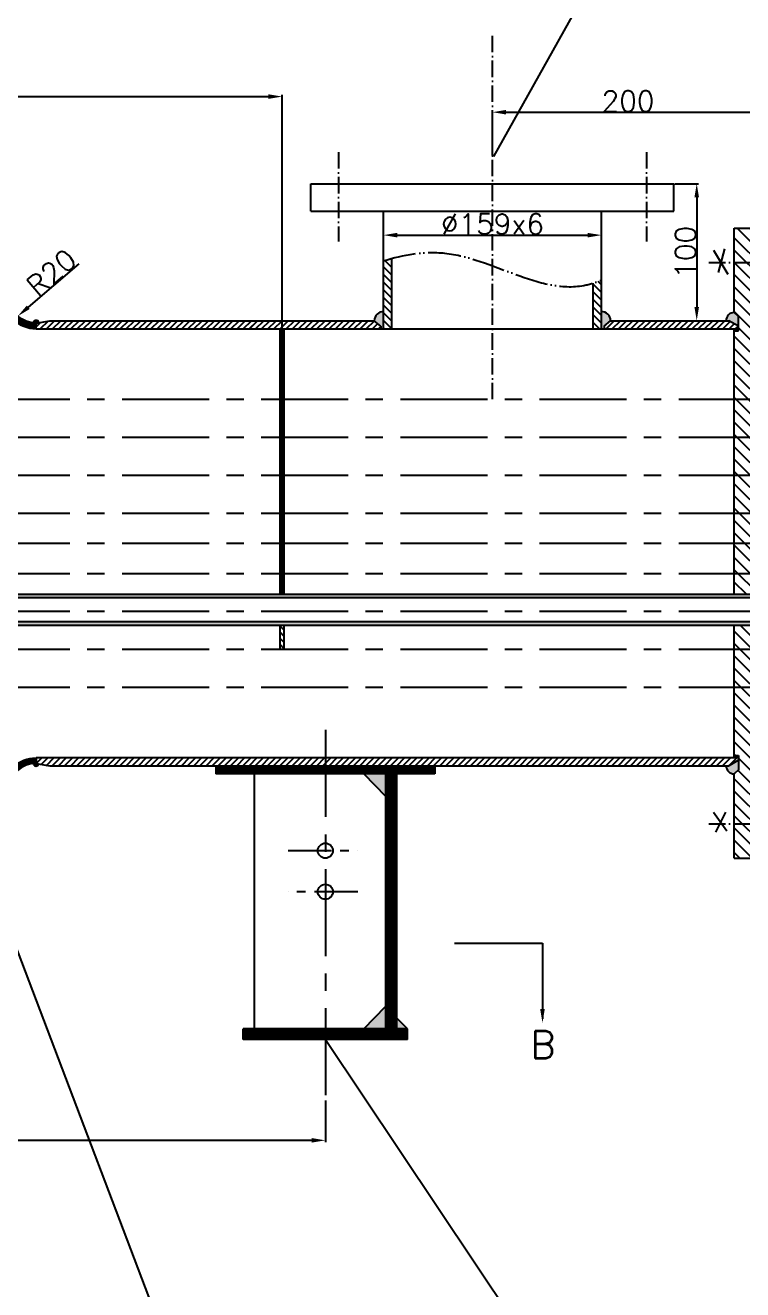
# Model space of a CAD drawing. Header units: millimetres. Extents: x 0 to 4205, y 0 to 2970.
# Drawn here: x 2114 to 2637, y 1576 to 2499 of the extents above; entities that cross this region are included whole.
import ezdxf

# ---------------------------------------------------------------- set-up
doc = ezdxf.new("R2010")
doc.units = ezdxf.units.MM
for name, pattern in [('ACAD_ISO05W100', [33, 24, -3, 0, -3, 0, -3]), ('ACAD_ISO10W100', [18, 12, -3, 0, -3]), ('CENTER', [50.8, 31.75, -6.35, 6.35, -6.35]), ('CENTERX2', [101.6, 63.5, -12.7, 12.7, -12.7])]:
    doc.linetypes.add(name, pattern=pattern)
for name, color, linetype in [('中心线', 10, 'CENTER'), ('双点划线', 90, 'ACAD_ISO10W100'), ('文字', 130, 'Continuous'), ('点划线', 51, 'Continuous'), ('粗线', 160, 'Continuous'), ('细线', 7, 'Continuous')]:
    doc.layers.add(name, color=color, linetype=linetype)
doc.styles.get("Standard").update_dxf_attribs({"font": 'txt.shx'})
doc.dimstyles.new('ISO-25', dxfattribs={"dimtxt": 15, "dimasz": 10, "dimexe": 1.25, "dimexo": 0.625, "dimtad": 1, "dimdsep": 46, "dimtxsty": 'Standard', "dimcen": 10, "dimadec": 0, "dimazin": 0, "dimtfac": 1, "dimtmove": 0, "dimatfit": 3, "dimldrblk": 'NONE', "dimfxl": 0, "dimarcsym": 0})

# ---------------------------------------------------------------- blocks, each defined once
blk = doc.blocks.new('*D20')
at = {"layer": 'Defpoints', "color": 0}
for p in [(2301.2, 2446.94), (1101.42, 2225.87), (2301.2, 2225.87)]:
    blk.add_point(p, dxfattribs=at)
at = {"layer": '细线', "color": 0, "lineweight": -2}
for p, q in [((1101.42, 2226.49), (1101.42, 2448.19)), ((2301.2, 2226.49), (2301.2, 2448.19)), ((1111.42, 2446.94), (2291.2, 2446.94))]:
    blk.add_line(p, q, dxfattribs=at)
at = {"layer": '细线', "color": 0}
for points in [[(1111.42, 2448.61), (1111.42, 2445.27), (1101.42, 2446.94)], [(2291.2, 2448.61), (2291.2, 2445.27), (2301.2, 2446.94)]]:
    blk.add_solid(points, dxfattribs=at)
at = {"layer": '细线', "color": 0, "insert": (1701.31, 2455.07), "char_height": 15, "attachment_point": 5}
blk.add_mtext('120x8', dxfattribs=at)
blk = doc.blocks.new('_None')
blk = doc.blocks.new('*D21')
at = {"layer": 'Defpoints', "color": 0}
for p in [(3064.48, 2800.18), (312.98, 2121.99), (3064.48, 2120.74)]:
    blk.add_point(p, dxfattribs=at)
at = {"layer": '细线', "color": 0, "lineweight": -2}
for p, q in [((312.98, 2122.61), (312.98, 2801.43)), ((322.98, 2800.18), (3054.48, 2800.18)), ((3064.48, 2121.36), (3064.48, 2801.43))]:
    blk.add_line(p, q, dxfattribs=at)
at = {"layer": '细线', "color": 0}
for points in [[(322.98, 2801.84), (322.98, 2798.51), (312.98, 2800.18)], [(3054.48, 2801.84), (3054.48, 2798.51), (3064.48, 2800.18)]]:
    blk.add_solid(points, dxfattribs=at)
at = {"layer": '细线', "color": 0, "insert": (1688.73, 2808.3), "char_height": 15, "attachment_point": 5}
blk.add_mtext('2512', dxfattribs=at)
blk = doc.blocks.new('*D24')
at = {"layer": 'Defpoints', "color": 0}
for p in [(2652.73, 2707.67), (747.73, 2351.36), (2652.73, 2283.24)]:
    blk.add_point(p, dxfattribs=at)
at = {"layer": '细线', "color": 0, "lineweight": -2}
for p, q in [((747.73, 2351.99), (747.73, 2708.92)), ((757.73, 2707.67), (2642.73, 2707.67)), ((2652.73, 2283.86), (2652.73, 2708.92))]:
    blk.add_line(p, q, dxfattribs=at)
at = {"layer": '细线', "color": 0}
for points in [[(757.73, 2709.34), (757.73, 2706), (747.73, 2707.67)], [(2642.73, 2709.34), (2642.73, 2706), (2652.73, 2707.67)]]:
    blk.add_solid(points, dxfattribs=at)
at = {"layer": '细线', "color": 0, "insert": (1700.23, 2715.79), "char_height": 15, "attachment_point": 5}
blk.add_mtext('1665', dxfattribs=at)
blk = doc.blocks.new('*D30')
at = {"layer": 'Defpoints', "color": 0}
for p in [(2534.23, 2345.74), (2375.23, 2326.98), (2534.23, 2313.04)]:
    blk.add_point(p, dxfattribs=at)
at = {"layer": '细线', "color": 0, "lineweight": -2}
for p, q in [((2375.23, 2327.61), (2375.23, 2346.99)), ((2385.23, 2345.74), (2524.23, 2345.74)), ((2534.23, 2313.66), (2534.23, 2346.99))]:
    blk.add_line(p, q, dxfattribs=at)
at = {"layer": '细线', "color": 0}
for points in [[(2385.23, 2347.4), (2385.23, 2344.07), (2375.23, 2345.74)], [(2524.23, 2347.4), (2524.23, 2344.07), (2534.23, 2345.74)]]:
    blk.add_solid(points, dxfattribs=at)
at = {"layer": '细线', "color": 0, "insert": (2454.73, 2353.86), "char_height": 15, "attachment_point": 5}
blk.add_mtext('%%C159x6', dxfattribs=at)
blk = doc.blocks.new('*D31')
at = {"layer": 'Defpoints', "color": 0}
for p in [(2652.73, 2435.51), (2454.73, 2403.86), (2652.73, 2350.74)]:
    blk.add_point(p, dxfattribs=at)
at = {"layer": '细线', "color": 0, "lineweight": -2}
for p, q in [((2454.73, 2404.49), (2454.73, 2436.76)), ((2464.73, 2435.51), (2642.73, 2435.51)), ((2652.73, 2351.36), (2652.73, 2436.76))]:
    blk.add_line(p, q, dxfattribs=at)
at = {"layer": '细线', "color": 0}
for points in [[(2464.73, 2437.18), (2464.73, 2433.84), (2454.73, 2435.51)], [(2642.73, 2437.18), (2642.73, 2433.84), (2652.73, 2435.51)]]:
    blk.add_solid(points, dxfattribs=at)
at = {"layer": '细线', "color": 0, "insert": (2553.73, 2443.64), "char_height": 15, "attachment_point": 5}
blk.add_mtext('200', dxfattribs=at)
blk = doc.blocks.new('*D33')
at = {"layer": 'Defpoints', "color": 0}
for p in [(2108.26, 2286.57), (2093.1, 2273.52)]:
    blk.add_point(p, dxfattribs=at)
at = {"layer": '细线', "color": 0, "lineweight": -2}
for p, q in [((2152.8, 2324.89), (2115.84, 2293.09)), ((2093.1, 2273.52), (2108.26, 2286.57))]:
    blk.add_line(p, q, dxfattribs=at)
at = {"layer": '细线', "color": 0}
blk.add_solid([(2114.76, 2294.35), (2116.93, 2291.83), (2108.26, 2286.57)], dxfattribs=at)
at = {"layer": '细线', "color": 0, "insert": (2132.81, 2318.41), "char_height": 15, "attachment_point": 5, "rotation": 40.71073}
blk.add_mtext('R20', dxfattribs=at)
blk = doc.blocks.new('*D54')
at = {"layer": 'Defpoints', "color": 0}
for p in [(1067.73, 1714.44), (2332.73, 1714.44), (2332.73, 1684.71)]:
    blk.add_point(p, dxfattribs=at)
at = {"layer": '细线', "color": 0, "lineweight": -2}
for p, q in [((1067.73, 1713.81), (1067.73, 1683.46)), ((2332.73, 1713.81), (2332.73, 1683.46)), ((1077.73, 1684.71), (2322.73, 1684.71))]:
    blk.add_line(p, q, dxfattribs=at)
at = {"layer": '细线', "color": 0}
for points in [[(1077.73, 1686.38), (1077.73, 1683.05), (1067.73, 1684.71)], [(2322.73, 1686.38), (2322.73, 1683.05), (2332.73, 1684.71)]]:
    blk.add_solid(points, dxfattribs=at)
at = {"layer": '细线', "color": 0, "insert": (1700.23, 1692.84), "char_height": 15, "attachment_point": 5}
blk.add_mtext('1025', dxfattribs=at)
blk = doc.blocks.new('*D79')
at = {"layer": 'Defpoints', "color": 0}
for p in [(2587.23, 2383.24), (2540.98, 2283.24), (2603.85, 2283.24)]:
    blk.add_point(p, dxfattribs=at)
at = {"layer": '细线', "color": 0, "lineweight": -2}
for p, q in [((2587.85, 2383.24), (2605.1, 2383.24)), ((2603.85, 2373.24), (2603.85, 2293.24)), ((2541.6, 2283.24), (2605.1, 2283.24))]:
    blk.add_line(p, q, dxfattribs=at)
at = {"layer": '细线', "color": 0}
for points in [[(2602.18, 2373.24), (2605.52, 2373.24), (2603.85, 2383.24)], [(2602.18, 2293.24), (2605.52, 2293.24), (2603.85, 2283.24)]]:
    blk.add_solid(points, dxfattribs=at)
at = {"layer": '细线', "color": 0, "insert": (2595.73, 2333.24), "char_height": 15, "attachment_point": 5, "rotation": 90}
blk.add_mtext('100', dxfattribs=at)

msp = doc.modelspace()

# ---------------------------------------------------------------- hatches: boundary and pattern name
at = {"layer": '文字'}
h = msp.add_hatch(dxfattribs=at)
h.set_pattern_fill('ANSI31', color=256, scale=2, angle=90, style=0)
h.paths.add_polyline_path([(2652.729, 2350.738), (2631.229, 2350.738), (2631.229, 2325.738), (2652.729, 2325.738)])
h.paths.add_polyline_path([(2652.729, 2325.738), (2631.229, 2325.738), (2631.229, 2289.218), (2634.229, 2286.238), (2634.229, 2275.738), (2631.229, 2275.738), (2631.229, 2225.868), (2654.229, 2225.868), (2654.229, 2277.238), (2654.229, 2283.238), (2652.729, 2283.238)])
h.paths.add_polyline_path([(2654.229, 2225.868), (2631.229, 2225.868), (2631.229, 2198.158), (2654.229, 2198.158)])
h.paths.add_polyline_path([(2654.229, 2198.158), (2631.229, 2198.158), (2631.229, 2170.448), (2654.229, 2170.448)])
h.paths.add_polyline_path([(2654.229, 2170.448), (2631.229, 2170.448), (2631.229, 2142.738), (2654.229, 2142.738)])
h.paths.add_polyline_path([(2654.229, 2142.738), (2631.229, 2142.738), (2631.229, 2120.738), (2654.229, 2120.738)])
h.paths.add_polyline_path([(2654.229, 2120.738), (2631.229, 2120.738), (2631.229, 2098.738), (2654.229, 2098.738)])
h.paths.add_polyline_path([(2654.229, 2098.738), (2631.229, 2098.738), (2631.229, 2083.528), (2654.229, 2083.528)])
h.paths.add_polyline_path([(2654.229, 2061.028), (2631.229, 2061.028), (2631.229, 2043.318), (2654.229, 2043.318)])
h.paths.add_polyline_path([(2654.229, 2043.318), (2631.229, 2043.318), (2631.229, 2015.608), (2654.229, 2015.608)])
h.paths.add_polyline_path([(2654.229, 2015.608), (2631.229, 2015.608), (2631.229, 1965.738), (2634.229, 1965.738), (2634.229, 1962.238), (2634.229, 1955.238), (2631.229, 1952.258), (2631.229, 1915.738), (2652.729, 1915.738), (2652.729, 1958.238), (2654.229, 1958.238), (2654.229, 1964.238)])
h.paths.add_polyline_path([(2652.729, 1915.738), (2631.229, 1915.738), (2631.229, 1890.738), (2652.729, 1890.738)])
h = msp.add_hatch(dxfattribs=at)
h.set_pattern_fill('ANSI31', color=256, scale=0.15, style=0)
h.paths.add_polyline_path([(2076.19, 2337.726), (2073.942, 2341.62, 0.3759205), (2052.208, 2318.654), (2051.514, 2300.699, -0.4029342), (2031.528, 2281.472), (2031.528, 2277.472, 0.4029342), (2055.511, 2300.544), (2056.205, 2318.499, -0.4029342)])
h.paths.add_polyline_path([(2078.439, 2341.62), (2076.19, 2337.726, -0.391466), (2096.129, 2319.29), (2097.674, 2299.595, 0.391466), (2121.6, 2277.472), (2121.6, 2281.472, -0.391466), (2101.662, 2299.908), (2100.117, 2319.603, 0.3646569)])
h = msp.add_hatch(dxfattribs=at)
h.set_pattern_fill('ANSI31', color=256, scale=1.25, angle=90, style=0)
edge = h.paths.add_edge_path()
edge.add_spline(control_points=[(874.229, 2328.994), (872.208, 2328.826), (870.205, 2328.589), (868.229, 2328.28)], knot_values=[44.3663414, 44.3663414, 44.3663414, 44.3663414, 49.8330645, 49.8330645, 49.8330645, 49.8330645], degree=3, periodic=0)
edge.add_line((868.229, 2328.28), (868.229, 2277.238))
edge.add_line((868.229, 2277.238), (874.229, 2277.238))
edge.add_line((874.229, 2277.238), (874.229, 2328.994))
edge = h.paths.add_edge_path()
edge.add_spline(control_points=[(1027.229, 2323.575), (1026.738, 2323.521), (1024.732, 2323.274), (1022.734, 2322.906), (1021.229, 2322.57)], knot_values=[199.6482405, 199.6482405, 199.6482405, 199.6482405, 201.1300491, 205.7103257, 205.7103257, 205.7103257, 205.7103257], degree=3, periodic=0)
edge.add_line((1021.229, 2322.57), (1021.229, 2277.238))
edge.add_line((1021.229, 2277.238), (1027.229, 2277.238))
edge.add_line((1027.229, 2277.238), (1027.229, 2323.575))
edge = h.paths.add_edge_path()
edge.add_spline(control_points=[(2381.229, 2328.722), (2379.221, 2328.181), (2377.22, 2327.598), (2375.229, 2326.981)], knot_values=[29.5046191, 29.5046191, 29.5046191, 29.5046191, 35.6347687, 35.6347687, 35.6347687, 35.6347687], degree=3, periodic=0)
edge.add_line((2375.229, 2326.981), (2375.229, 2277.238))
edge.add_line((2375.229, 2277.238), (2381.229, 2277.238))
edge.add_line((2381.229, 2277.238), (2381.229, 2328.722))
edge = h.paths.add_edge_path()
edge.add_spline(control_points=[(2534.229, 2313.035), (2532.243, 2312.186), (2530.241, 2311.43), (2528.229, 2310.781)], knot_values=[185.9664384, 185.9664384, 185.9664384, 185.9664384, 192.4654352, 192.4654352, 192.4654352, 192.4654352], degree=3, periodic=0)
edge.add_line((2528.229, 2310.781), (2528.229, 2277.238))
edge.add_line((2528.229, 2277.238), (2534.229, 2277.238))
edge.add_line((2534.229, 2277.238), (2534.229, 2313.035))
h = msp.add_hatch(dxfattribs=at)
h.set_pattern_fill('ANSI31', color=256, scale=0.25, angle=90, style=0)
edge = h.paths.add_edge_path()
edge.add_spline(control_points=[(2826.717, 2305.35), (2825.873, 2304.24), (2825.04, 2303.101), (2824.217, 2301.996)], knot_values=[54.0240944, 54.0240944, 54.0240944, 54.0240944, 57.4049368, 57.4049368, 57.4049368, 57.4049368], degree=3, periodic=0)
edge.add_line((2824.217, 2301.996), (2824.217, 2277.238))
edge.add_line((2824.217, 2277.238), (2826.717, 2277.238))
edge.add_line((2826.717, 2277.238), (2826.717, 2305.35))
edge = h.paths.add_edge_path()
edge.add_spline(control_points=[(2804.217, 2304.721), (2803.409, 2305.538), (2802.578, 2306.273), (2801.717, 2306.863)], knot_values=[22.8954037, 22.8954037, 22.8954037, 22.8954037, 25.956992, 25.956992, 25.956992, 25.956992], degree=3, periodic=0)
edge.add_line((2801.717, 2306.863), (2801.717, 2277.238))
edge.add_line((2801.717, 2277.238), (2804.217, 2277.238))
edge.add_line((2804.217, 2277.238), (2804.217, 2304.721))
edge = h.paths.add_edge_path()
edge.add_line((2826.717, 1964.238), (2824.217, 1964.238))
edge.add_line((2824.217, 1964.238), (2824.217, 1930.962))
edge.add_spline(control_points=[(2824.217, 1930.962), (2824.511, 1931.072), (2825.345, 1931.291), (2826.177, 1931.21), (2826.717, 1931.059)], knot_values=[52.0936074, 52.0936074, 52.0936074, 52.0936074, 53.1952859, 55.2245678, 55.2245678, 55.2245678, 55.2245678], degree=3, periodic=0)
edge.add_line((2826.717, 1931.059), (2826.717, 1964.238))
edge = h.paths.add_edge_path()
edge.add_line((2804.217, 1964.238), (2801.717, 1964.238))
edge.add_line((2801.717, 1964.238), (2801.717, 1928.553))
edge.add_spline(control_points=[(2801.717, 1928.553), (2802.553, 1927.966), (2803.387, 1927.252), (2804.217, 1926.509)], knot_values=[24.7593455, 24.7593455, 24.7593455, 24.7593455, 27.7124713, 27.7124713, 27.7124713, 27.7124713], degree=3, periodic=0)
edge.add_line((2804.217, 1926.509), (2804.217, 1964.238))
edge = h.paths.add_edge_path()
edge.add_line((1788.724, 1964.238), (1786.224, 1964.238))
edge.add_line((1786.224, 1964.238), (1786.224, 1912.844))
edge.add_spline(control_points=[(1786.224, 1912.844), (1787.051, 1913.438), (1787.885, 1914.116), (1788.724, 1914.856)], knot_values=[64.6773214, 64.6773214, 64.6773214, 64.6773214, 67.7093617, 67.7093617, 67.7093617, 67.7093617], degree=3, periodic=0)
edge.add_line((1788.724, 1914.856), (1788.724, 1964.238))
edge = h.paths.add_edge_path()
edge.add_line((1766.224, 1964.238), (1763.724, 1964.238))
edge.add_line((1763.724, 1964.238), (1763.724, 1924.631))
edge.add_spline(control_points=[(1763.724, 1924.631), (1764.576, 1923.873), (1765.407, 1923.016), (1766.224, 1922.105)], knot_values=[34.5510044, 34.5510044, 34.5510044, 34.5510044, 37.8697285, 37.8697285, 37.8697285, 37.8697285], degree=3, periodic=0)
edge.add_line((1766.224, 1922.105), (1766.224, 1964.238))
h = msp.add_hatch(color=6, dxfattribs=at)
h.paths.add_polyline_path([(2454.729, 2083.528), (1676.305, 2083.528), (1676.305, 2081.028), (2454.729, 2081.028)])
h.paths.add_polyline_path([(2454.729, 2063.528), (1676.305, 2063.528), (1676.305, 2061.028), (2454.729, 2061.028)])
h.paths.add_polyline_path([(2656.229, 2083.528), (2454.729, 2083.528), (2454.729, 2081.028), (2656.229, 2081.028)])
h.paths.add_polyline_path([(2656.229, 2063.528), (2454.729, 2063.528), (2454.729, 2061.028), (2656.229, 2061.028)])
h = msp.add_hatch(dxfattribs=at)
h.set_pattern_fill('ANSI31', color=256, scale=0.15, style=0)
h.set_pattern_definition([(315, (0, 4241.4766), (-0.336759605, -0.336759605), [])])
h.paths.add_polyline_path([(2073.942, 1899.856), (2076.19, 1903.751, -0.4029342), (2056.205, 1922.978), (2055.511, 1940.932, 0.4029342), (2031.528, 1964.004), (2031.528, 1960.004, -0.4029342), (2051.514, 1940.778), (2052.208, 1922.823, 0.3759205)])
h.paths.add_polyline_path([(2076.19, 1903.751), (2078.439, 1899.856, 0.3646569), (2100.117, 1921.874), (2101.662, 1941.569, -0.391466), (2121.6, 1960.004), (2121.6, 1964.004, 0.391466), (2097.674, 1941.881), (2096.129, 1922.187, -0.391466)])
h = msp.add_hatch(dxfattribs=at)
h.set_pattern_fill('ANSI31', color=256, scale=0.25, angle=90, style=0)
h.paths.add_polyline_path([(2332.729, 1958.238), (2252.731, 1958.238), (2252.731, 1952.238), (2332.729, 1952.238)])
h.paths.add_polyline_path([(2412.726, 1958.238), (2332.729, 1958.238), (2332.729, 1952.238), (2412.726, 1952.238)])
h.paths.add_polyline_path([(2384.726, 1952.238), (2376.726, 1952.238), (2376.726, 1766.238), (2384.726, 1766.238)])
h.paths.add_polyline_path([(2392.729, 1766.238), (2332.729, 1766.238), (2332.729, 1758.238), (2392.729, 1758.238)])
h.paths.add_polyline_path([(2332.729, 1766.238), (2272.729, 1766.238), (2272.729, 1758.238), (2332.729, 1758.238)])
h = msp.add_hatch(color=1, dxfattribs=at)
h.paths.add_polyline_path([(2376.726, 1952.238), (2360.726, 1952.238), (2376.726, 1936.131)])
h.paths.add_polyline_path([(2376.726, 1782.468), (2360.726, 1766.238), (2376.726, 1766.238)])
h.paths.add_polyline_path([(2384.726, 1774.279), (2384.726, 1766.238), (2392.729, 1766.238)])
at = {"layer": '粗线'}
for points in [[(2119.603, 2281.572, 0.0250156), (2121.6, 2281.472), (2123.57, 2281.819, 0.8935853)], [(2123.57, 1959.657), (2121.6, 1960.004, 0.0250156), (2119.603, 1959.904, 0.8935853)]]:
    msp.add_hatch(color=1, dxfattribs=at).paths.add_polyline_path(points)
at = {"layer": '细线'}
h = msp.add_hatch(color=1, dxfattribs=at)
h.paths.add_polyline_path([(771.229, 2289.107), (768.311, 2286.238), (768.229, 2279.238), (775.183, 2283.238), (777.08, 2283.238, 0.4575403)])
h.paths.add_polyline_path([(777.08, 1958.238), (775.183, 1958.238), (768.229, 1962.238), (768.311, 1955.239), (771.229, 1952.37, 0.4575403)])
h.paths.add_polyline_path([(2634.229, 2286.238), (2631.229, 2289.218, 0.4142136), (2625.249, 2283.238), (2627.283, 2283.238), (2634.229, 2279.238)])
h.paths.add_polyline_path([(2634.229, 1955.238), (2634.229, 1962.238), (2627.247, 1958.218), (2627.267, 1958.238), (2625.249, 1958.238, 0.4142136), (2631.229, 1952.258)])
h.paths.add_polyline_path([(2688.229, 2295.738), (2675.729, 2283.238), (2700.7, 2283.238)])
h.paths.add_polyline_path([(2659.229, 2284.738), (2655.229, 2284.738), (2659.229, 2280.797)])
h.paths.add_polyline_path([(2659.229, 1960.68), (2655.229, 1956.738), (2659.229, 1956.738)])
h.paths.add_polyline_path([(2700.7, 1958.238), (2675.729, 1958.238), (2688.229, 1945.738)])
h = msp.add_hatch(color=1, dxfattribs=at)
h.paths.add_polyline_path([(2375.229, 2289.989, 0.4142136), (2368.478, 2283.238), (2373.229, 2279.189), (2373.229, 2277.238), (2375.229, 2277.238)])
h.paths.add_polyline_path([(2534.229, 2289.989), (2534.229, 2277.238), (2536.228, 2277.238), (2536.228, 2279.189), (2540.979, 2283.238, 0.4142136)])

# ---------------------------------------------------------------- linework, layer by layer
at = {"layer": '中心线', "linetype": 'CENTERX2'}
for p, q in [((1676.305, 2225.868), (2750.738, 2225.868)), ((1676.305, 2198.158), (2750.738, 2198.158)), ((1676.305, 2170.448), (2750.738, 2170.448)), ((1676.305, 2142.738), (2750.738, 2142.738)), ((1676.305, 2098.738), (2750.738, 2098.738)), ((1676.305, 2071.028), (2750.738, 2071.028)), ((1676.305, 2043.318), (2750.738, 2043.318)), ((1676.305, 2015.608), (2750.738, 2015.608))]:
    msp.add_line(p, q, dxfattribs=at)
at = {"layer": '中心线', "color": 2, "linetype": 'CENTERX2'}
msp.add_line((1676.305, 2120.738), (2954.229, 2120.738), dxfattribs=at)
at = {"layer": '双点划线', "linetype": 'ACAD_ISO05W100'}
msp.add_open_spline([(2375.229, 2326.981), (2389.812, 2331.502), (2439.866, 2340.288), (2493.349, 2299.373), (2530.023, 2311.237), (2534.229, 2313.035)], degree=3, knots=[29.5046191, 29.5046191, 29.5046191, 29.5046191, 74.3918609, 178.7019136, 192.4654352, 192.4654352, 192.4654352, 192.4654352], dxfattribs=at)
at = {"layer": '文字'}
for p, q in [((2121.6, 2278.756), (2124.897, 2282.053)), ((2124.572, 2277.238), (2130.572, 2283.238)), ((2129.062, 2277.238), (2135.062, 2283.238)), ((2133.552, 2277.238), (2139.552, 2283.238)), ((2138.042, 2277.238), (2144.042, 2283.238)), ((2142.532, 2277.238), (2148.532, 2283.238)), ((2147.022, 2277.238), (2153.022, 2283.238)), ((2151.512, 2277.238), (2157.512, 2283.238)), ((2156.002, 2277.238), (2162.002, 2283.238)), ((2160.492, 2277.238), (2166.492, 2283.238)), ((2164.982, 2277.238), (2170.982, 2283.238)), ((2169.472, 2277.238), (2175.472, 2283.238)), ((2173.962, 2277.238), (2179.962, 2283.238)), ((2178.452, 2277.238), (2184.452, 2283.238)), ((2182.942, 2277.238), (2188.942, 2283.238)), ((2187.432, 2277.238), (2193.432, 2283.238)), ((2191.922, 2277.238), (2197.922, 2283.238)), ((2196.412, 2277.238), (2202.412, 2283.238)), ((2200.902, 2277.238), (2206.902, 2283.238)), ((2205.392, 2277.238), (2211.392, 2283.238)), ((2209.882, 2277.238), (2215.882, 2283.238)), ((2214.372, 2277.238), (2220.372, 2283.238)), ((2218.862, 2277.238), (2224.862, 2283.238)), ((2223.352, 2277.238), (2229.352, 2283.238)), ((2227.842, 2277.238), (2233.842, 2283.238)), ((2232.332, 2277.238), (2238.332, 2283.238)), ((2236.822, 2277.238), (2242.822, 2283.238)), ((2236.827, 2277.238), (2242.827, 2283.238)), ((2241.312, 2277.238), (2247.312, 2283.238)), ((2241.317, 2277.238), (2247.317, 2283.238)), ((2245.802, 2277.238), (2251.802, 2283.238)), ((2245.807, 2277.238), (2251.807, 2283.238)), ((2250.292, 2277.238), (2256.292, 2283.238)), ((2250.298, 2277.238), (2256.298, 2283.238)), ((2254.782, 2277.238), (2260.782, 2283.238)), ((2254.788, 2277.238), (2260.788, 2283.238)), ((2259.272, 2277.238), (2265.272, 2283.238)), ((2259.278, 2277.238), (2265.278, 2283.238)), ((2263.762, 2277.238), (2269.762, 2283.238)), ((2263.768, 2277.238), (2269.768, 2283.238)), ((2268.252, 2277.238), (2274.252, 2283.238)), ((2268.258, 2277.238), (2274.258, 2283.238)), ((2272.742, 2277.238), (2278.742, 2283.238)), ((2272.748, 2277.238), (2278.748, 2283.238)), ((2277.232, 2277.238), (2283.232, 2283.238)), ((2277.238, 2277.238), (2283.238, 2283.238)), ((2281.722, 2277.238), (2287.722, 2283.238)), ((2281.728, 2277.238), (2287.728, 2283.238)), ((2286.219, 2277.238), (2292.219, 2283.238)), ((2290.709, 2277.238), (2296.709, 2283.238)), ((2295.199, 2277.238), (2301.199, 2283.238)), ((2299.689, 2277.238), (2305.689, 2283.238)), ((2304.179, 2277.238), (2310.179, 2283.238)), ((2308.669, 2277.238), (2314.669, 2283.238)), ((2313.159, 2277.238), (2319.159, 2283.238)), ((2317.649, 2277.238), (2323.649, 2283.238)), ((2322.14, 2277.238), (2328.14, 2283.238)), ((2326.63, 2277.238), (2332.63, 2283.238)), ((2331.12, 2277.238), (2337.12, 2283.238)), ((2335.61, 2277.238), (2341.61, 2283.238)), ((2340.1, 2277.238), (2346.1, 2283.238)), ((2344.59, 2277.238), (2350.59, 2283.238)), ((2349.08, 2277.238), (2355.08, 2283.238)), ((2353.57, 2277.238), (2359.57, 2283.238)), ((2358.061, 2277.238), (2364.061, 2283.238)), ((2362.551, 2277.238), (2368.517, 2283.205)), ((2367.041, 2277.238), (2370.941, 2281.139)), ((2537.666, 2277.238), (2543.666, 2283.238)), ((2542.156, 2277.238), (2548.156, 2283.238)), ((2546.646, 2277.238), (2552.646, 2283.238)), ((2551.136, 2277.238), (2557.136, 2283.238)), ((2555.626, 2277.238), (2561.626, 2283.238)), ((2560.116, 2277.238), (2566.116, 2283.238)), ((2564.606, 2277.238), (2570.606, 2283.238)), ((2569.097, 2277.238), (2575.097, 2283.238)), ((2573.587, 2277.238), (2579.587, 2283.238)), ((2578.077, 2277.238), (2584.077, 2283.238)), ((2582.567, 2277.238), (2588.567, 2283.238)), ((2587.057, 2277.238), (2593.057, 2283.238)), ((2591.547, 2277.238), (2597.547, 2283.238)), ((2596.037, 2277.238), (2602.037, 2283.238)), ((2600.528, 2277.238), (2606.528, 2283.238)), ((2605.018, 2277.238), (2611.018, 2283.238)), ((2609.508, 2277.238), (2615.508, 2283.238)), ((2613.998, 2277.238), (2619.998, 2283.238)), ((2618.488, 2277.238), (2624.488, 2283.238)), ((2622.978, 2277.238), (2628.359, 2282.619)), ((2627.468, 2277.238), (2631.208, 2280.978)), ((2302.729, 2272.712), (2299.729, 2275.712)), ((2302.729, 2277.202), (2302.692, 2277.238)), ((2371.531, 2277.238), (2373.229, 2278.937)), ((2631.958, 2277.238), (2634.057, 2279.337)), ((2302.729, 2268.222), (2299.729, 2271.222)), ((2302.729, 2263.732), (2299.729, 2266.732)), ((2302.729, 2259.241), (2299.729, 2262.241)), ((2302.729, 2254.751), (2299.729, 2257.751)), ((2302.729, 2250.261), (2299.729, 2253.261)), ((2302.729, 2245.771), (2299.729, 2248.771)), ((2302.729, 2241.281), (2299.729, 2244.281)), ((2302.729, 2236.791), (2299.729, 2239.791)), ((2302.729, 2232.301), (2299.729, 2235.301)), ((2302.729, 2227.811), (2299.729, 2230.811)), ((2302.729, 2223.32), (2299.729, 2226.32)), ((2302.729, 2218.83), (2299.729, 2221.83)), ((2302.729, 2214.34), (2299.729, 2217.34)), ((2302.729, 2209.85), (2299.729, 2212.85)), ((2302.729, 2205.36), (2299.729, 2208.36)), ((2302.729, 2200.87), (2299.729, 2203.87)), ((2302.729, 2196.38), (2299.729, 2199.38)), ((2302.729, 2191.89), (2299.729, 2194.89)), ((2302.729, 2187.399), (2299.729, 2190.399)), ((2302.729, 2182.909), (2299.729, 2185.909)), ((2302.729, 2178.419), (2299.729, 2181.419)), ((2302.729, 2173.929), (2299.729, 2176.929)), ((2302.729, 2169.439), (2299.729, 2172.439)), ((2302.729, 2164.949), (2299.729, 2167.949)), ((2302.729, 2160.459), (2299.729, 2163.459)), ((2302.729, 2155.968), (2299.729, 2158.968)), ((2302.729, 2151.478), (2299.729, 2154.478)), ((2302.729, 2146.988), (2299.729, 2149.988)), ((2302.729, 2142.498), (2299.729, 2145.498)), ((2302.729, 2138.008), (2299.729, 2141.008)), ((2302.729, 2133.518), (2299.729, 2136.518)), ((2302.729, 2129.028), (2299.729, 2132.028)), ((2302.729, 2124.538), (2299.729, 2127.538)), ((2302.729, 2120.047), (2299.729, 2123.047)), ((2302.729, 2115.557), (2299.729, 2118.557)), ((2302.729, 2111.067), (2299.729, 2114.067)), ((2302.729, 2106.577), (2299.729, 2109.577)), ((2302.729, 2102.087), (2299.729, 2105.087)), ((2302.729, 2097.597), (2299.729, 2100.597)), ((2302.729, 2093.107), (2299.729, 2096.107)), ((2302.729, 2088.617), (2299.729, 2091.617)), ((2302.729, 2084.126), (2299.729, 2087.126)), ((2302.729, 2057.186), (2299.729, 2060.186)), ((2302.729, 2052.696), (2299.729, 2055.696)), ((2302.729, 2048.205), (2299.729, 2051.205)), ((2302.729, 2043.715), (2299.729, 2046.715)), ((2121.642, 1959.997), (2125.883, 1964.238)), ((2125.459, 1959.324), (2130.373, 1964.238)), ((2128.863, 1958.238), (2134.863, 1964.238)), ((2133.353, 1958.238), (2139.353, 1964.238)), ((2137.843, 1958.238), (2143.843, 1964.238)), ((2142.334, 1958.238), (2148.334, 1964.238)), ((2146.824, 1958.238), (2152.824, 1964.238)), ((2151.314, 1958.238), (2157.314, 1964.238)), ((2155.804, 1958.238), (2161.804, 1964.238)), ((2160.294, 1958.238), (2166.294, 1964.238)), ((2164.784, 1958.238), (2170.784, 1964.238)), ((2169.274, 1958.238), (2175.274, 1964.238)), ((2173.764, 1958.238), (2179.764, 1964.238)), ((2178.255, 1958.238), (2184.255, 1964.238)), ((2182.745, 1958.238), (2188.745, 1964.238)), ((2187.235, 1958.238), (2193.235, 1964.238)), ((2191.725, 1958.238), (2197.725, 1964.238)), ((2196.215, 1958.238), (2202.215, 1964.238)), ((2200.705, 1958.238), (2206.705, 1964.238)), ((2205.195, 1958.238), (2211.195, 1964.238)), ((2209.685, 1958.238), (2215.685, 1964.238)), ((2214.176, 1958.238), (2220.176, 1964.238)), ((2218.666, 1958.238), (2224.666, 1964.238)), ((2223.156, 1958.238), (2229.156, 1964.238)), ((2227.646, 1958.238), (2233.646, 1964.238)), ((2232.136, 1958.238), (2238.136, 1964.238)), ((2236.626, 1958.238), (2242.626, 1964.238)), ((2241.116, 1958.238), (2247.116, 1964.238)), ((2245.606, 1958.238), (2251.606, 1964.238)), ((2250.097, 1958.238), (2254.229, 1962.37)), ((2254.229, 1962.37), (2256.097, 1964.238)), ((2254.587, 1958.238), (2260.587, 1964.238)), ((2259.077, 1958.238), (2265.077, 1964.238)), ((2263.567, 1958.238), (2269.567, 1964.238)), ((2268.057, 1958.238), (2274.057, 1964.238)), ((2272.547, 1958.238), (2278.547, 1964.238)), ((2277.037, 1958.238), (2283.037, 1964.238)), ((2281.528, 1958.238), (2287.528, 1964.238)), ((2286.018, 1958.238), (2292.018, 1964.238)), ((2290.508, 1958.238), (2296.508, 1964.238)), ((2294.998, 1958.238), (2300.998, 1964.238)), ((2299.488, 1958.238), (2305.488, 1964.238)), ((2303.978, 1958.238), (2309.978, 1964.238)), ((2308.468, 1958.238), (2314.468, 1964.238)), ((2312.958, 1958.238), (2318.958, 1964.238)), ((2317.449, 1958.238), (2323.449, 1964.238)), ((2321.939, 1958.238), (2327.939, 1964.238)), ((2326.429, 1958.238), (2332.429, 1964.238)), ((2330.919, 1958.238), (2336.919, 1964.238)), ((2335.409, 1958.238), (2341.409, 1964.238)), ((2339.899, 1958.238), (2345.899, 1964.238)), ((2344.389, 1958.238), (2350.389, 1964.238)), ((2348.879, 1958.238), (2354.879, 1964.238)), ((2353.37, 1958.238), (2359.37, 1964.238)), ((2357.86, 1958.238), (2363.86, 1964.238)), ((2362.35, 1958.238), (2368.35, 1964.238)), ((2366.84, 1958.238), (2372.84, 1964.238)), ((2371.33, 1958.238), (2377.33, 1964.238)), ((2375.82, 1958.238), (2381.82, 1964.238)), ((2380.31, 1958.238), (2386.31, 1964.238)), ((2384.8, 1958.238), (2390.8, 1964.238)), ((2389.291, 1958.238), (2395.291, 1964.238)), ((2393.781, 1958.238), (2399.781, 1964.238)), ((2398.271, 1958.238), (2404.271, 1964.238)), ((2402.761, 1958.238), (2408.761, 1964.238)), ((2407.251, 1958.238), (2413.251, 1964.238)), ((2411.741, 1958.238), (2417.741, 1964.238)), ((2416.231, 1958.238), (2422.231, 1964.238)), ((2420.721, 1958.238), (2426.721, 1964.238)), ((2425.212, 1958.238), (2431.212, 1964.238)), ((2429.702, 1958.238), (2435.702, 1964.238)), ((2434.192, 1958.238), (2439.701, 1963.747)), ((2438.682, 1958.238), (2444.191, 1963.747)), ((2443.172, 1958.238), (2448.681, 1963.747)), ((2447.662, 1958.238), (2453.171, 1963.747)), ((2452.152, 1958.238), (2457.661, 1963.747)), ((2456.642, 1958.238), (2462.151, 1963.747)), ((2461.132, 1958.238), (2466.641, 1963.747)), ((2465.622, 1958.238), (2471.131, 1963.747)), ((2470.112, 1958.238), (2475.621, 1963.747)), ((2471.363, 1959.489), (2476.113, 1964.238)), ((2474.603, 1958.238), (2480.603, 1964.238)), ((2479.093, 1958.238), (2485.093, 1964.238)), ((2483.583, 1958.238), (2489.583, 1964.238)), ((2488.073, 1958.238), (2494.073, 1964.238)), ((2492.562, 1958.238), (2498.071, 1963.747)), ((2492.564, 1958.238), (2498.564, 1964.238)), ((2497.052, 1958.238), (2502.561, 1963.747)), ((2497.054, 1958.238), (2503.054, 1964.238)), ((2501.542, 1958.238), (2507.051, 1963.747)), ((2501.544, 1958.238), (2507.544, 1964.238)), ((2506.032, 1958.238), (2511.541, 1963.747)), ((2506.034, 1958.238), (2512.034, 1964.238)), ((2510.522, 1958.238), (2516.031, 1963.747)), ((2510.524, 1958.238), (2516.524, 1964.238)), ((2515.012, 1958.238), (2520.521, 1963.747)), ((2515.014, 1958.238), (2521.014, 1964.238)), ((2519.504, 1958.238), (2525.504, 1964.238)), ((2523.994, 1958.238), (2529.994, 1964.238)), ((2528.485, 1958.238), (2534.485, 1964.238)), ((2532.975, 1958.238), (2538.975, 1964.238)), ((2537.465, 1958.238), (2543.465, 1964.238)), ((2541.955, 1958.238), (2547.955, 1964.238)), ((2546.445, 1958.238), (2552.445, 1964.238)), ((2550.935, 1958.238), (2556.935, 1964.238)), ((2555.425, 1958.238), (2561.425, 1964.238)), ((2559.915, 1958.238), (2565.915, 1964.238)), ((2564.406, 1958.238), (2570.406, 1964.238)), ((2568.896, 1958.238), (2574.896, 1964.238)), ((2573.386, 1958.238), (2579.386, 1964.238)), ((2577.876, 1958.238), (2583.876, 1964.238)), ((2582.366, 1958.238), (2588.366, 1964.238)), ((2586.856, 1958.238), (2592.856, 1964.238)), ((2591.346, 1958.238), (2597.346, 1964.238)), ((2595.836, 1958.238), (2601.836, 1964.238)), ((2600.327, 1958.238), (2606.327, 1964.238)), ((2604.817, 1958.238), (2610.817, 1964.238)), ((2609.307, 1958.238), (2615.307, 1964.238)), ((2613.797, 1958.238), (2619.797, 1964.238)), ((2618.287, 1958.238), (2624.287, 1964.238)), ((2622.777, 1958.238), (2628.777, 1964.238)), ((2627.267, 1958.238), (2633.267, 1964.238))]:
    msp.add_line(p, q, dxfattribs=at)
at = {"layer": '点划线', "linetype": 'ACAD_ISO10W100'}
for p, q in [((2454.729, 2225.868), (2454.729, 2492.774)), ((2342.238, 2406.33), (2342.238, 2341.049)), ((2567.22, 2406.33), (2567.22, 2341.049)), ((2612.769, 2325.738), (2706.023, 2325.738)), ((2612.769, 1915.738), (2706.023, 1915.738))]:
    msp.add_line(p, q, dxfattribs=at)
at = {"layer": '点划线', "linetype": 'CENTERX2'}
msp.add_line((2332.729, 1984.362), (2332.729, 1714.439), dxfattribs=at)
msp.add_line((2332.729, 1984.362), (2332.729, 1714.439), dxfattribs=at)
at = {"layer": '点划线', "linetype": 'CENTER'}
for p, q in [((2305.528, 1896.238), (2356.449, 1896.238)), ((2356.449, 1866.238), (2305.528, 1866.238))]:
    msp.add_line(p, q, dxfattribs=at)
at = {"layer": '粗线'}
for p, q in [((2322.229, 2383.238), (2587.229, 2383.238)), ((2322.229, 2363.238), (2322.229, 2383.238)), ((2587.229, 2363.238), (2587.229, 2383.238)), ((2322.229, 2363.238), (2587.229, 2363.238)), ((2375.229, 2277.238), (2375.229, 2363.238)), ((2534.229, 2277.238), (2534.229, 2363.238)), ((2631.229, 2350.738), (2656.229, 2350.738)), ((2631.229, 2289.218), (2631.229, 2350.738)), ((2381.229, 2277.238), (2381.229, 2328.722)), ((2528.229, 2277.238), (2528.229, 2310.781)), ((2131.617, 2283.238), (2368.478, 2283.238)), ((2373.229, 2279.189), (2368.478, 2283.238)), ((2536.228, 2279.189), (2540.979, 2283.238)), ((2540.979, 2283.238), (2627.283, 2283.238)), ((2634.229, 2279.238), (2627.283, 2283.238)), ((2634.229, 2286.238), (2631.229, 2289.218)), ((2634.229, 2275.738), (2634.229, 2286.238)), ((2121.6, 2277.238), (2634.229, 2277.238)), ((2299.729, 2083.528), (2299.729, 2277.238)), ((2302.729, 2083.528), (2302.729, 2277.238)), ((2373.229, 2279.189), (2373.229, 2277.238)), ((2536.228, 2279.189), (2536.228, 2277.238)), ((2631.229, 2083.528), (2631.229, 2277.238)), ((2631.229, 2275.738), (2634.229, 2275.738)), ((1676.305, 2083.528), (2656.229, 2083.528)), ((1676.305, 2081.028), (2656.229, 2081.028)), ((1676.305, 2063.528), (2656.229, 2063.528)), ((1676.305, 2061.028), (2656.229, 2061.028)), ((2299.729, 2043.318), (2299.729, 2061.028)), ((2302.729, 2043.318), (2302.729, 2061.028)), ((2631.229, 1964.238), (2631.229, 2061.028)), ((2299.729, 2043.318), (2302.729, 2043.318)), ((2121.6, 1964.238), (2634.229, 1964.238)), ((2131.617, 1958.238), (2435.571, 1958.238)), ((2252.731, 1958.238), (2252.731, 1952.238)), ((2412.726, 1958.238), (2412.726, 1952.238)), ((2434.192, 1958.238), (2472.854, 1958.238)), ((2472.854, 1958.238), (2627.283, 1958.238)), ((2634.229, 1962.238), (2627.283, 1958.238)), ((2631.229, 1965.738), (2634.229, 1965.738)), ((2634.229, 1965.738), (2634.229, 1962.238)), ((2634.229, 1962.238), (2634.229, 1955.238)), ((2412.726, 1952.238), (2252.731, 1952.238)), ((2280.731, 1952.238), (2280.731, 1766.238)), ((2360.726, 1952.238), (2376.726, 1936.131)), ((2376.726, 1952.238), (2376.726, 1766.238)), ((2384.726, 1952.238), (2384.726, 1766.238)), ((2634.229, 1955.238), (2631.229, 1952.258)), ((2631.229, 1890.738), (2631.229, 1952.258)), ((2631.229, 1890.738), (2656.229, 1890.738)), ((2427.136, 1828.72), (2491.332, 1828.72)), ((2491.332, 1828.72), (2491.332, 1773.327)), ((2360.726, 1766.238), (2376.726, 1782.468)), ((2392.729, 1766.238), (2384.726, 1774.279)), ((2392.729, 1766.238), (2272.729, 1766.238)), ((2272.729, 1758.238), (2272.729, 1766.238)), ((2392.729, 1758.238), (2392.729, 1766.238)), ((2392.729, 1758.238), (2272.729, 1758.238))]:
    msp.add_line(p, q, dxfattribs=at)
at = {"layer": '粗线', "linetype": 'ACAD_ISO05W100'}
for p, q in [((2121.6, 2281.472), (2131.617, 2283.238)), ((2121.6, 1960.004), (2131.617, 1958.238))]:
    msp.add_line(p, q, dxfattribs=at)
at = {"layer": '粗线'}
for points in [[(2096.129, 2319.29), (2097.674, 2299.595, 0.391466), (2121.6, 2277.472), (2121.6, 2281.472, -0.391466), (2101.662, 2299.908), (2100.117, 2319.603, 0.3646569), (2078.439, 2341.62, 0.3646569)], [(2096.129, 1922.187), (2097.674, 1941.881, -0.391466), (2121.6, 1964.004), (2121.6, 1960.004, 0.391466), (2101.662, 1941.569), (2100.117, 1921.874, -0.3646569), (2078.439, 1899.856, -0.3646569)]]:
    msp.add_lwpolyline(points, format="xyb", dxfattribs=at)
for centre in [(2332.729, 1896.238), (2332.729, 1866.238)]:
    msp.add_circle(centre, 5.5, dxfattribs=at)
for centre, radius, start, end in [((2375.229, 2283.238), 6.751, 90, 180), ((2534.229, 2283.238), 6.751, 0, 90), ((2121.6, 2281.472), 2, 10, 177.134016), ((2631.229, 2283.238), 5.98, 90, 180), ((2121.6, 1960.004), 2, 182.865984, 350), ((2631.229, 1958.238), 5.98, 180, 270)]:
    msp.add_arc(centre, radius, start, end, dxfattribs=at)
msp.add_solid([(2492.915, 1780.506), (2489.582, 1780.506), (2491.249, 1770.506)], dxfattribs=at)
at = {"layer": '细线'}
for p, q in [((2454.729, 2403.863), (2454.729, 2435.511)), ((2616.13, 2334.664), (2626.527, 2317.352)), ((2624.216, 2335.818), (2619.596, 2318.506)), ((2301.229, 2084.126), (2301.2, 2225.868)), ((2616.019, 1924.403), (2625.772, 1910.599)), ((2624.959, 1924.403), (2617.645, 1909.787)), ((2332.729, 1758.238), (2547.791, 1437.135))]:
    msp.add_line(p, q, dxfattribs=at)
for points in [[(2455.638, 2403.238), (2586.845, 2637.921), (2636.845, 2637.921)], [(2078.439, 1899.856), (2254.743, 1435.697), (2304.743, 1435.697)]]:
    msp.add_lwpolyline(points, dxfattribs=at)

# ---------------------------------------------------------------- texts
at = {"layer": '粗线', "insert": (2482.578, 1764.581), "char_height": 20, "width": 72.95016, "attachment_point": 1}
msp.add_mtext('B', dxfattribs=at)

# ---------------------------------------------------------------- dimensions: what is measured, and where the dimension line sits
at = {"layer": '细线'}
for base, p1, p2, text, picture, middle in [((3064.479, 2800.176), (312.979, 2121.988), (3064.479, 2120.738), '2512', '*D21', (1688.729, 2808.301)), ((2652.729, 2707.668), (747.729, 2351.363), (2652.729, 2283.238), '1665', '*D24', (1700.229, 2715.793)), ((2301.2, 2446.941), (1101.42, 2225.868), (2301.2, 2225.868), '120x8', '*D20', (1701.31, 2455.066)), ((2652.729, 2435.511), (2454.729, 2403.863), (2652.729, 2350.738), '200', '*D31', (2553.729, 2443.636)), ((2534.229, 2345.738), (2375.229, 2326.981), (2534.229, 2313.035), '%%C159x6', '*D30', (2454.729, 2353.863)), ((2332.729, 1684.712), (1067.727, 1714.439), (2332.729, 1714.439), '1025', '*D54', (1700.228, 1692.837))]:
    dim = msp.add_linear_dim(base=base, p1=p1, p2=p2, text=text, dimstyle='ISO-25', dxfattribs=at)
    dim.commit()
    dim.dimension.update_dxf_attribs({"geometry": picture, "text_midpoint": middle})
dim = msp.add_linear_dim(base=(2603.85, 2283.238), p1=(2587.229, 2383.238), p2=(2540.979, 2283.238), angle=90, dimstyle='ISO-25', dxfattribs=at)
dim.commit()
dim.dimension.update_dxf_attribs({"geometry": '*D79', "text_midpoint": (2595.725, 2333.238)})
dim = msp.add_radius_dim(center=(2093.103, 2273.524), mpoint=(2108.263, 2286.569), dimstyle='ISO-25', dxfattribs=at)
dim.commit()
dim.dimension.update_dxf_attribs({"geometry": '*D33', "text_midpoint": (2132.81, 2318.409)})

doc.saveas('drawing.dxf')
